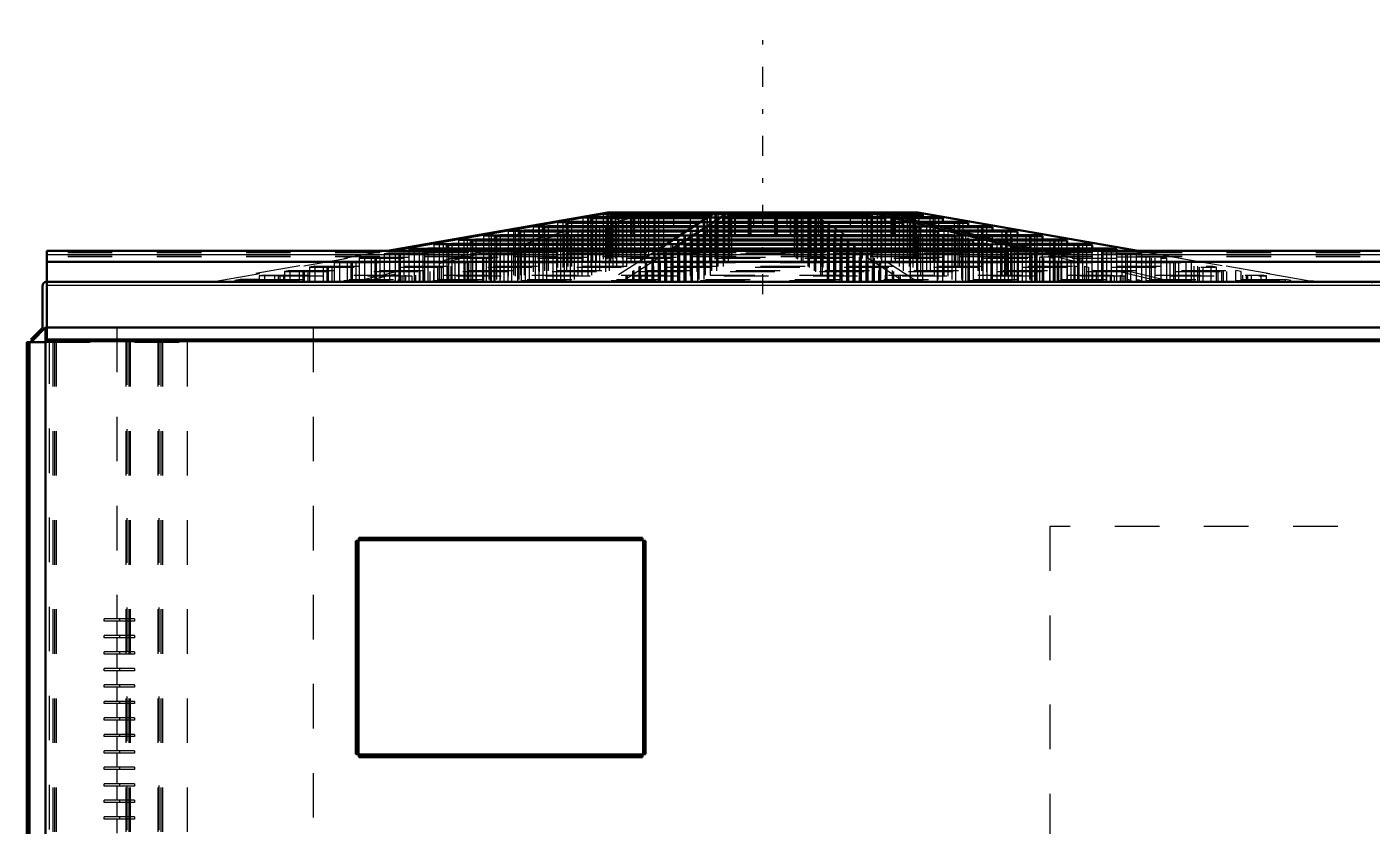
# Model space of a CAD drawing. Header units: inches. Extents: x -30.4 to 30.2, y -6.6 to 64.5.
# Drawn here: x -30.18 to 0, y 46.58 to 64.53 of the extents above; entities that cross this region are included whole.
import ezdxf

# ---------------------------------------------------------------- set-up
doc = ezdxf.new("R2010")
doc.units = ezdxf.units.IN
doc.header["$MEASUREMENT"] = 0
doc.linetypes.add('Center', pattern=[1.5, 0.45, -0.5, 0.05, -0.5])
doc.linetypes.add('Dashed', pattern=[2, 1, -1])
for name, color, linetype, lineweight in [('2d ConnectionPoints', 7, 'Continuous', 50), ('AM_0', 7, 'Continuous', 50), ('AM_4', 3, 'Continuous', 25), ('AM_7', 7, 'Center', 25), ('AM_9', 6, 'Dashed', 25)]:
    doc.layers.add(name, color=color, linetype=linetype, lineweight=lineweight)

msp = doc.modelspace()

# ---------------------------------------------------------------- linework, layer by layer
at = {"layer": '2d ConnectionPoints'}
msp.add_point((0, 58.8), dxfattribs=at)
msp.add_point((0, 58.8), dxfattribs=at)
at = {"layer": 'AM_0'}
for p, q in [((-17.147, 60.358), (-22.088, 59.5)), ((-22.007, 59.5), (-17.066, 60.358)), ((-17.96, 60.148), (-18.076, 60.127)), ((-18.076, 60.127), (-18.076, 60.051)), ((-18.076, 60.127), (-15.099, 60.127)), ((-17.96, 60.148), (-15.066, 60.148)), ((-17.41, 60.25), (-17.526, 60.228)), ((-17.526, 60.228), (-17.526, 60.148)), ((-17.526, 60.228), (-14.941, 60.228)), ((-17.41, 60.25), (-14.912, 60.25)), ((-14.743, 60.358), (-17.147, 60.358)), ((-16.98, 60.329), (-17.087, 60.309)), ((-17.087, 60.309), (-14.816, 60.309)), ((-17.087, 60.309), (-17.087, 60.25)), ((-16.98, 60.329), (-14.786, 60.329)), ((-16.824, 60.358), (-16.824, 60.329)), ((-14.74, 60.358), (-16.065, 59.5)), ((-15.762, 59.5), (-14.438, 60.358)), ((-10.189, 60.358), (-14.74, 60.358)), ((-14.678, 60.148), (-14.709, 60.127)), ((-14.709, 60.127), (-10.522, 60.127)), ((-14.709, 60.127), (-14.709, 60.051)), ((-14.678, 60.148), (-10.607, 60.148)), ((-14.53, 60.25), (-14.561, 60.228)), ((-14.561, 60.228), (-10.925, 60.228)), ((-14.561, 60.228), (-14.561, 60.148)), ((-14.53, 60.25), (-11.01, 60.25)), ((-14.415, 60.329), (-14.444, 60.309)), ((-14.444, 60.309), (-11.246, 60.309)), ((-14.444, 60.309), (-14.444, 60.25)), ((-14.415, 60.329), (-11.325, 60.329)), ((-14.373, 60.358), (-14.373, 60.329)), ((-11.439, 60.358), (-11.439, 60.329)), ((-11.246, 60.309), (-11.325, 60.329)), ((-11.262, 60.358), (-7.644, 59.5)), ((-11.246, 60.309), (-11.246, 60.25)), ((-7.423, 59.5), (-11.04, 60.358)), ((-10.925, 60.228), (-11.01, 60.25)), ((-10.925, 60.228), (-10.925, 60.148)), ((-10.915, 60.329), (-10.194, 60.329)), ((-10.817, 60.309), (-10.083, 60.309)), ((-10.522, 60.127), (-10.607, 60.148)), ((-10.566, 60.25), (-9.749, 60.25)), ((-10.522, 60.127), (-10.522, 60.051)), ((-10.475, 60.228), (-9.629, 60.228)), ((-10.355, 60.329), (-10.355, 60.358)), ((-10.083, 60.309), (-10.194, 60.329)), ((-10.189, 60.358), (-5.248, 59.5)), ((-10.138, 60.148), (-9.18, 60.148)), ((-10.083, 60.25), (-10.083, 60.309)), ((-10.047, 60.127), (-9.06, 60.127)), ((-9.629, 60.228), (-9.749, 60.25)), ((-9.629, 60.148), (-9.629, 60.228)), ((-9.06, 60.127), (-9.18, 60.148)), ((-9.06, 60.051), (-9.06, 60.127)), ((-19.566, 59.852), (-19.682, 59.83)), ((-19.682, 59.83), (-19.682, 59.752)), ((-19.682, 59.83), (-15.557, 59.83)), ((-19.566, 59.852), (-15.523, 59.852)), ((-19.027, 59.951), (-19.144, 59.93)), ((-19.144, 59.93), (-19.144, 59.852)), ((-19.144, 59.93), (-15.402, 59.93)), ((-19.027, 59.951), (-15.369, 59.951)), ((-18.489, 60.051), (-18.605, 60.029)), ((-18.605, 60.029), (-18.605, 59.951)), ((-18.605, 60.029), (-15.248, 60.029)), ((-18.489, 60.051), (-15.217, 60.051)), ((-15.108, 59.852), (-15.139, 59.83)), ((-15.139, 59.83), (-9.346, 59.83)), ((-15.139, 59.83), (-15.139, 59.752)), ((-15.108, 59.852), (-9.431, 59.852)), ((-14.964, 59.951), (-14.995, 59.93)), ((-14.995, 59.93), (-9.74, 59.93)), ((-14.995, 59.93), (-14.995, 59.852)), ((-14.964, 59.951), (-9.826, 59.951)), ((-14.819, 60.051), (-14.85, 60.029)), ((-14.85, 60.029), (-10.135, 60.029)), ((-14.85, 60.029), (-14.85, 59.951)), ((-14.819, 60.051), (-10.22, 60.051)), ((-10.135, 60.029), (-10.22, 60.051)), ((-10.135, 60.029), (-10.135, 59.951)), ((-9.74, 59.93), (-9.826, 59.951)), ((-9.74, 59.93), (-9.74, 59.852)), ((-9.726, 60.051), (-8.633, 60.051)), ((-9.636, 60.029), (-8.513, 60.029)), ((-9.346, 59.83), (-9.431, 59.852)), ((-9.346, 59.83), (-9.346, 59.752)), ((-9.295, 59.951), (-8.076, 59.951)), ((-9.216, 59.93), (-7.955, 59.93)), ((-8.887, 59.852), (-7.518, 59.852)), ((-8.797, 59.83), (-7.398, 59.83)), ((-8.513, 60.029), (-8.633, 60.051)), ((-8.513, 59.951), (-8.513, 60.029)), ((-7.955, 59.93), (-8.076, 59.951)), ((-7.955, 59.852), (-7.955, 59.93)), ((-7.398, 59.83), (-7.518, 59.852)), ((-7.398, 59.752), (-7.398, 59.83)), ((29.735, 59.5), (-29.735, 59.5)), ((-29.735, 59.5), (-29.735, 57.471)), ((-21.182, 59.553), (-21.298, 59.532)), ((-21.298, 59.532), (-21.298, 59.5)), ((-21.298, 59.532), (-16.017, 59.532)), ((-21.182, 59.553), (-15.983, 59.553)), ((-20.644, 59.653), (-20.76, 59.631)), ((-20.76, 59.631), (-20.76, 59.553)), ((-20.76, 59.631), (-15.862, 59.631)), ((-20.644, 59.653), (-15.829, 59.653)), ((-20.105, 59.752), (-20.221, 59.731)), ((-20.221, 59.731), (-20.221, 59.653)), ((-20.221, 59.731), (-15.711, 59.731)), ((-20.105, 59.752), (-15.678, 59.752)), ((-15.541, 59.553), (-15.572, 59.532)), ((-15.572, 59.532), (-8.163, 59.532)), ((-15.572, 59.532), (-15.572, 59.5)), ((-15.541, 59.553), (-8.248, 59.553)), ((-15.397, 59.653), (-15.428, 59.631)), ((-15.428, 59.631), (-8.557, 59.631)), ((-15.428, 59.631), (-15.428, 59.553)), ((-15.397, 59.653), (-8.642, 59.653)), ((-15.253, 59.752), (-15.284, 59.731)), ((-15.284, 59.731), (-8.952, 59.731)), ((-15.284, 59.731), (-15.284, 59.653)), ((-15.253, 59.752), (-9.037, 59.752)), ((-8.952, 59.731), (-9.037, 59.752)), ((-8.952, 59.731), (-8.952, 59.653)), ((-8.557, 59.631), (-8.642, 59.653)), ((-8.557, 59.631), (-8.557, 59.553)), ((-8.468, 59.752), (-6.96, 59.752)), ((-8.377, 59.731), (-6.84, 59.731)), ((-8.163, 59.532), (-8.248, 59.553)), ((-8.163, 59.532), (-8.163, 59.5)), ((-8.048, 59.653), (-6.402, 59.653)), ((-7.958, 59.631), (-6.282, 59.631)), ((-7.629, 59.553), (-5.845, 59.553)), ((-7.539, 59.532), (-5.725, 59.532)), ((-6.84, 59.731), (-6.96, 59.752)), ((-6.84, 59.653), (-6.84, 59.731)), ((-6.282, 59.631), (-6.402, 59.653)), ((-6.282, 59.553), (-6.282, 59.631)), ((-5.725, 59.532), (-5.845, 59.553)), ((-5.725, 59.5), (-5.725, 59.532)), ((29.735, 59.25), (-29.735, 59.25)), ((-29.828, 58.72), (-29.828, 57.787)), ((-29.764, 58.8), (29.764, 58.8)), ((-29.764, 58.8), (-29.764, 58.798)), ((-29.837, 57.763), (-30.096, 57.504)), ((-30.064, 57.471), (-29.762, 57.773)), ((-29.764, 57.772), (-29.764, 4.492)), ((-29.762, 57.773), (-29.735, 57.773)), ((-30.181, 57.45), (-30.181, 28.425)), ((-30.181, 57.45), (-29.764, 57.45)), ((-30.147, 57.45), (-30.147, 28.425)), ((-30.096, 57.504), (-30.064, 57.471)), ((29.735, 57.504), (-29.735, 57.504)), ((29.735, 57.471), (-29.735, 57.471)), ((-22.733, 52.986), (-22.8, 52.986)), ((-22.8, 52.986), (-22.8, 48.194)), ((-22.766, 52.986), (-22.766, 48.194)), ((-16.368, 53.054), (-22.732, 53.054)), ((-22.732, 53.054), (-22.732, 52.986)), ((-16.368, 53.02), (-22.732, 53.02)), ((-16.368, 53.054), (-16.368, 52.986)), ((-16.3, 52.986), (-16.367, 52.986)), ((-16.334, 52.986), (-16.334, 48.194)), ((-16.3, 52.986), (-16.3, 48.194)), ((-22.733, 48.194), (-22.8, 48.194)), ((-22.732, 48.127), (-22.732, 48.194)), ((-16.368, 48.161), (-22.732, 48.161)), ((-16.368, 48.127), (-22.732, 48.127)), ((-16.368, 48.127), (-16.368, 48.194)), ((-16.3, 48.194), (-16.367, 48.194))]:
    msp.add_line(p, q, dxfattribs=at)
for centre, radius, start, end in [((-29.747, 58.72), 0.08, 90, 180), ((-29.862, 57.787), 0.034, 315, 360)]:
    msp.add_arc(centre, radius, start, end, dxfattribs=at)
at = {"layer": 'AM_4'}
for p, q in [((29.735, 59.41), (-29.735, 59.41)), ((29.735, 58.72), (-29.735, 58.72)), ((29.735, 57.787), (-29.735, 57.787)), ((29.735, 57.763), (-29.735, 57.763)), ((-30.113, 57.45), (-30.113, 28.425)), ((-22.733, 52.986), (-22.733, 48.194)), ((-16.368, 52.987), (-22.732, 52.987)), ((-16.367, 52.986), (-16.367, 48.194)), ((-16.368, 48.194), (-22.732, 48.194))]:
    msp.add_line(p, q, dxfattribs=at)
at = {"layer": 'AM_7'}
msp.add_line((-13.668, 58.527), (-13.668, 64.526), dxfattribs=at)
at = {"layer": 'AM_9'}
for p, q in [((-22.794, 58.817), (-16.296, 60.358)), ((-16.074, 60.358), (-22.572, 58.817)), ((-18.156, 60.148), (-18.276, 60.127)), ((-18.276, 60.127), (-18.276, 58.8)), ((-18.076, 60.127), (-18.276, 60.127)), ((-18.157, 60.127), (-18.041, 60.148)), ((-18.157, 60.127), (-18.157, 58.8)), ((-18.156, 60.148), (-18.156, 58.8)), ((-17.96, 60.148), (-18.156, 60.148)), ((-18.041, 60.148), (-18.041, 58.8)), ((-17.96, 60.148), (-17.96, 58.8)), ((-17.587, 60.25), (-17.707, 60.228)), ((-17.526, 60.228), (-17.707, 60.228)), ((-17.707, 60.228), (-17.707, 58.8)), ((-17.607, 60.228), (-17.491, 60.25)), ((-17.607, 60.228), (-17.607, 58.8)), ((-17.587, 60.25), (-17.587, 58.8)), ((-17.41, 60.25), (-17.587, 60.25)), ((-17.526, 60.148), (-17.526, 58.8)), ((-17.491, 60.25), (-17.491, 58.8)), ((-17.41, 60.25), (-17.41, 58.8)), ((-17.142, 60.329), (-17.253, 60.309)), ((-17.253, 60.309), (-17.253, 58.8)), ((-17.087, 60.309), (-17.253, 60.309)), ((-17.168, 60.309), (-17.061, 60.329)), ((-17.168, 60.309), (-17.168, 58.8)), ((-17.142, 60.329), (-17.142, 58.8)), ((-16.98, 60.329), (-17.142, 60.329)), ((-17.087, 60.25), (-17.087, 58.8)), ((-17.061, 60.329), (-17.061, 58.8)), ((-17.035, 60.127), (-17.035, 58.8)), ((-16.98, 60.358), (-16.98, 58.8)), ((-16.98, 60.329), (-16.98, 58.8)), ((-16.95, 60.148), (-16.95, 58.8)), ((-16.905, 60.358), (-16.905, 58.8)), ((-16.824, 60.329), (-16.824, 58.8)), ((-16.814, 60.127), (-16.814, 58.8)), ((-16.729, 60.148), (-16.729, 58.8)), ((-16.633, 59.86), (-16.633, 60.358)), ((-16.633, 60.228), (-16.633, 58.8)), ((-16.609, 59.86), (-16.609, 60.358)), ((-16.572, 59.86), (-16.572, 60.358)), ((-16.549, 59.86), (-16.549, 60.358)), ((-16.548, 60.25), (-16.548, 58.8)), ((-16.46, 60.358), (-16.46, 60.018)), ((-16.411, 60.228), (-16.411, 58.8)), ((-16.326, 60.25), (-16.326, 58.8)), ((-16.311, 60.309), (-16.311, 58.8)), ((-16.233, 60.329), (-16.233, 58.8)), ((-16.118, 60.358), (-16.118, 58.8)), ((-16.09, 60.309), (-16.09, 58.8)), ((-16.085, 60.018), (-16.085, 60.358)), ((-16.011, 60.329), (-16.011, 58.8)), ((-15.897, 60.358), (-15.897, 58.8)), ((-15.665, 60.018), (-15.665, 60.358)), ((-15.29, 60.018), (-15.29, 60.358)), ((-14.709, 60.127), (-15.099, 60.127)), ((-14.678, 60.148), (-15.066, 60.148)), ((-15.011, 60.127), (-14.98, 60.148)), ((-15.011, 60.127), (-15.011, 58.8)), ((-14.982, 59.86), (-14.982, 60.358)), ((-14.98, 60.148), (-14.98, 58.8)), ((-14.971, 59.86), (-14.971, 60.358)), ((-14.561, 60.228), (-14.941, 60.228)), ((-14.922, 59.86), (-14.922, 60.358)), ((-14.912, 59.86), (-14.912, 60.358)), ((-14.53, 60.25), (-14.912, 60.25)), ((-14.864, 60.228), (-14.833, 60.25)), ((-14.864, 60.228), (-14.864, 58.8)), ((-14.833, 60.25), (-14.833, 58.8)), ((-14.444, 60.309), (-14.816, 60.309)), ((-14.415, 60.329), (-14.786, 60.329)), ((-14.746, 60.309), (-14.717, 60.329)), ((-14.746, 60.309), (-14.746, 58.8)), ((-14.717, 60.329), (-14.717, 58.8)), ((-14.678, 60.148), (-14.678, 58.8)), ((-14.676, 60.358), (-14.676, 58.8)), ((-14.561, 60.148), (-14.561, 58.8)), ((-14.53, 60.25), (-14.53, 58.8)), ((-14.444, 60.25), (-14.444, 58.8)), ((-14.415, 60.329), (-14.415, 58.8)), ((-14.401, 59.86), (-14.401, 60.358)), ((-14.386, 59.86), (-14.386, 60.358)), ((-14.373, 60.329), (-14.373, 58.8)), ((-14.298, 59.86), (-14.298, 60.358)), ((-14.285, 59.86), (-14.285, 60.358)), ((-13.993, 59.86), (-13.993, 60.358)), ((-13.978, 59.86), (-13.978, 60.358)), ((-13.947, 59.86), (-13.947, 60.358)), ((-13.935, 59.86), (-13.935, 60.358)), ((-13.875, 60.018), (-13.875, 60.358)), ((-13.401, 59.86), (-13.401, 60.358)), ((-13.389, 59.86), (-13.389, 60.358)), ((-13.358, 59.86), (-13.358, 60.358)), ((-13.343, 59.86), (-13.343, 60.358)), ((-13.125, 60.018), (-13.125, 60.358)), ((-13.051, 59.86), (-13.051, 60.358)), ((-13.038, 59.86), (-13.038, 60.358)), ((-12.963, 60.358), (-12.963, 58.8)), ((-12.95, 59.86), (-12.95, 60.358)), ((-12.935, 59.86), (-12.935, 60.358)), ((-12.921, 60.329), (-12.921, 58.8)), ((-10.519, 58.817), (-12.898, 60.358)), ((-12.892, 60.309), (-12.892, 58.8)), ((-12.806, 60.25), (-12.806, 58.8)), ((-12.775, 60.228), (-12.775, 58.8)), ((-12.66, 60.358), (-12.66, 58.8)), ((-12.658, 60.148), (-12.658, 58.8)), ((-12.627, 60.127), (-12.627, 58.8)), ((-12.619, 60.329), (-12.619, 58.8)), ((-12.596, 60.358), (-10.217, 58.817)), ((-12.59, 60.309), (-12.59, 58.8)), ((-12.503, 60.25), (-12.503, 58.8)), ((-12.472, 60.228), (-12.472, 58.8)), ((-12.424, 59.86), (-12.424, 60.358)), ((-12.414, 59.86), (-12.414, 60.358)), ((-12.365, 59.86), (-12.365, 60.358)), ((-12.356, 60.148), (-12.356, 58.8)), ((-12.354, 59.86), (-12.354, 60.358)), ((-12.325, 60.127), (-12.325, 58.8)), ((-11.71, 60.358), (-11.71, 60.018)), ((-11.439, 60.329), (-11.439, 58.8)), ((-11.335, 60.018), (-11.335, 60.358)), ((-10.915, 60.329), (-11.325, 60.329)), ((-11.325, 60.329), (-11.325, 58.8)), ((-11.246, 60.25), (-11.246, 58.8)), ((-10.817, 60.309), (-11.235, 60.309)), ((-11.218, 60.358), (-11.218, 58.8)), ((-11.103, 60.329), (-11.103, 58.8)), ((-11.103, 60.329), (-11.025, 60.309)), ((-11.025, 60.309), (-11.025, 58.8)), ((-11.01, 60.25), (-11.01, 58.8)), ((-10.566, 60.25), (-10.995, 60.25)), ((-10.925, 60.148), (-10.925, 58.8)), ((-10.915, 60.018), (-10.915, 60.358)), ((-10.475, 60.228), (-10.91, 60.228)), ((-10.788, 60.25), (-10.788, 58.8)), ((-10.788, 60.25), (-10.703, 60.228)), ((-10.787, 59.86), (-10.787, 60.358)), ((-10.764, 59.86), (-10.764, 60.358)), ((-10.727, 59.86), (-10.727, 60.358)), ((-10.703, 59.86), (-10.703, 60.358)), ((-10.703, 60.228), (-10.703, 58.8)), ((-10.138, 60.148), (-10.607, 60.148)), ((-10.607, 60.148), (-10.607, 58.8)), ((-10.54, 60.018), (-10.54, 60.358)), ((-10.512, 60.358), (-10.512, 58.8)), ((-10.047, 60.127), (-10.506, 60.127)), ((-10.431, 60.358), (-10.431, 58.8)), ((-10.386, 60.148), (-10.386, 58.8)), ((-10.386, 60.148), (-10.301, 60.127)), ((-10.356, 60.329), (-10.356, 58.8)), ((-10.355, 58.8), (-10.355, 60.329)), ((-10.301, 60.127), (-10.301, 58.8)), ((-10.275, 60.329), (-10.275, 58.8)), ((-1.394, 58.817), (-10.27, 60.358)), ((-10.249, 60.309), (-10.249, 58.8)), ((-10.194, 58.8), (-10.194, 60.329)), ((-10.168, 60.309), (-10.168, 58.8)), ((-10.083, 58.8), (-10.083, 60.25)), ((-9.926, 60.25), (-9.926, 58.8)), ((-9.845, 60.25), (-9.845, 58.8)), ((-9.81, 60.228), (-9.81, 58.8)), ((-9.749, 58.8), (-9.749, 60.25)), ((-9.729, 60.228), (-9.729, 58.8)), ((-9.629, 58.8), (-9.629, 60.148)), ((-9.376, 60.148), (-9.376, 58.8)), ((-9.295, 60.148), (-9.295, 58.8)), ((-9.26, 60.127), (-9.26, 58.8)), ((-9.18, 58.8), (-9.18, 60.148)), ((-9.179, 60.127), (-9.179, 58.8)), ((-19.818, 59.852), (-19.938, 59.83)), ((-19.682, 59.83), (-19.938, 59.83)), ((-19.938, 59.83), (-19.938, 58.8)), ((-19.818, 59.852), (-19.818, 58.8)), ((-19.566, 59.852), (-19.818, 59.852)), ((-19.763, 59.83), (-19.647, 59.852)), ((-19.763, 59.83), (-19.763, 58.8)), ((-19.647, 59.852), (-19.647, 58.8)), ((-19.566, 59.852), (-19.566, 58.8)), ((-19.26, 59.951), (-19.381, 59.93)), ((-19.144, 59.93), (-19.381, 59.93)), ((-19.381, 59.93), (-19.381, 58.8)), ((-19.26, 59.951), (-19.26, 58.8)), ((-19.027, 59.951), (-19.26, 59.951)), ((-19.225, 59.93), (-19.108, 59.951)), ((-19.225, 59.93), (-19.225, 58.8)), ((-19.144, 59.852), (-19.144, 58.8)), ((-19.108, 59.951), (-19.108, 58.8)), ((-19.027, 59.951), (-19.027, 58.8)), ((-18.703, 60.051), (-18.823, 60.029)), ((-18.605, 60.029), (-18.823, 60.029)), ((-18.823, 60.029), (-18.823, 58.8)), ((-18.703, 60.051), (-18.703, 58.8)), ((-18.489, 60.051), (-18.703, 60.051)), ((-18.686, 60.029), (-18.57, 60.051)), ((-18.686, 60.029), (-18.686, 58.8)), ((-18.605, 59.951), (-18.605, 58.8)), ((-18.57, 60.051), (-18.57, 58.8)), ((-18.489, 60.051), (-18.489, 58.8)), ((-18.211, 59.83), (-18.211, 58.8)), ((-18.126, 59.852), (-18.126, 58.8)), ((-18.076, 60.051), (-18.076, 58.8)), ((-17.99, 59.83), (-17.99, 58.8)), ((-17.905, 59.852), (-17.905, 58.8)), ((-17.817, 59.93), (-17.817, 58.8)), ((-17.731, 59.951), (-17.731, 58.8)), ((-17.596, 59.93), (-17.596, 58.8)), ((-17.51, 59.951), (-17.51, 58.8)), ((-17.422, 60.029), (-17.422, 58.8)), ((-17.337, 60.051), (-17.337, 58.8)), ((-17.201, 60.029), (-17.201, 58.8)), ((-17.116, 60.051), (-17.116, 58.8)), ((-16.633, 59.86), (-13.935, 59.86)), ((-16.46, 60.018), (-15.29, 60.018)), ((-15.139, 59.83), (-15.557, 59.83)), ((-15.108, 59.852), (-15.523, 59.852)), ((-15.441, 59.83), (-15.41, 59.852)), ((-15.441, 59.83), (-15.441, 58.8)), ((-15.41, 59.852), (-15.41, 58.8)), ((-14.995, 59.93), (-15.402, 59.93)), ((-14.964, 59.951), (-15.369, 59.951)), ((-15.297, 59.93), (-15.266, 59.951)), ((-15.297, 59.93), (-15.297, 58.8)), ((-15.266, 59.951), (-15.266, 58.8)), ((-14.85, 60.029), (-15.248, 60.029)), ((-14.819, 60.051), (-15.217, 60.051)), ((-15.153, 60.029), (-15.122, 60.051)), ((-15.153, 60.029), (-15.153, 58.8)), ((-15.122, 60.051), (-15.122, 58.8)), ((-15.108, 59.852), (-15.108, 58.8)), ((-14.995, 59.852), (-14.995, 58.8)), ((-14.964, 59.951), (-14.964, 58.8)), ((-14.85, 59.951), (-14.85, 58.8)), ((-14.819, 60.051), (-14.819, 58.8)), ((-14.709, 60.051), (-14.709, 58.8)), ((-13.875, 60.018), (-13.125, 60.018)), ((-13.401, 59.86), (-10.703, 59.86)), ((-12.517, 60.051), (-12.517, 58.8)), ((-12.486, 60.029), (-12.486, 58.8)), ((-12.372, 59.951), (-12.372, 58.8)), ((-12.341, 59.93), (-12.341, 58.8)), ((-12.228, 59.852), (-12.228, 58.8)), ((-12.214, 60.051), (-12.214, 58.8)), ((-12.197, 59.83), (-12.197, 58.8)), ((-12.183, 60.029), (-12.183, 58.8)), ((-12.07, 59.951), (-12.07, 58.8)), ((-12.039, 59.93), (-12.039, 58.8)), ((-11.926, 59.852), (-11.926, 58.8)), ((-11.895, 59.83), (-11.895, 58.8)), ((-11.71, 60.018), (-10.54, 60.018)), ((-10.522, 60.051), (-10.522, 58.8)), ((-10.22, 60.051), (-9.726, 60.051)), ((-10.22, 60.051), (-10.22, 58.8)), ((-10.135, 59.951), (-10.135, 58.8)), ((-9.636, 60.029), (-10.12, 60.029)), ((-9.999, 60.051), (-9.999, 58.8)), ((-9.999, 60.051), (-9.914, 60.029)), ((-9.914, 60.029), (-9.914, 58.8)), ((-9.826, 59.951), (-9.295, 59.951)), ((-9.826, 59.951), (-9.826, 58.8)), ((-9.74, 59.852), (-9.74, 58.8)), ((-9.216, 59.93), (-9.731, 59.93)), ((-9.605, 59.951), (-9.605, 58.8)), ((-9.605, 59.951), (-9.519, 59.93)), ((-9.519, 59.93), (-9.519, 58.8)), ((-8.887, 59.852), (-9.431, 59.852)), ((-9.431, 59.852), (-9.431, 58.8)), ((-8.797, 59.83), (-9.345, 59.83)), ((-9.21, 59.852), (-9.21, 58.8)), ((-9.21, 59.852), (-9.125, 59.83)), ((-9.125, 59.83), (-9.125, 58.8)), ((-9.06, 58.8), (-9.06, 60.051)), ((-8.847, 60.051), (-8.847, 58.8)), ((-8.766, 60.051), (-8.766, 58.8)), ((-8.731, 60.029), (-8.731, 58.8)), ((-8.65, 60.029), (-8.65, 58.8)), ((-8.633, 58.8), (-8.633, 60.051)), ((-8.513, 58.8), (-8.513, 59.951)), ((-8.309, 59.951), (-8.309, 58.8)), ((-8.228, 59.951), (-8.228, 58.8)), ((-8.192, 59.93), (-8.192, 58.8)), ((-8.111, 59.93), (-8.111, 58.8)), ((-8.076, 58.8), (-8.076, 59.951)), ((-7.955, 58.8), (-7.955, 59.852)), ((-7.77, 59.852), (-7.77, 58.8)), ((-7.689, 59.852), (-7.689, 58.8)), ((-7.654, 59.83), (-7.654, 58.8)), ((-7.573, 59.83), (-7.573, 58.8)), ((-7.518, 58.8), (-7.518, 59.852)), ((-22.088, 59.5), (-26.023, 58.817)), ((-25.942, 58.817), (-22.007, 59.5)), ((-21.491, 59.553), (-21.611, 59.532)), ((-21.298, 59.532), (-21.611, 59.532)), ((-21.611, 59.532), (-21.611, 58.8)), ((-21.491, 59.553), (-21.491, 58.8)), ((-21.191, 59.553), (-21.491, 59.553)), ((-21.379, 59.532), (-21.263, 59.553)), ((-21.379, 59.532), (-21.379, 58.8)), ((-21.298, 59.5), (-21.298, 58.8)), ((-21.263, 59.553), (-21.263, 58.8)), ((-21.182, 59.553), (-21.182, 58.8)), ((-20.934, 59.653), (-21.054, 59.631)), ((-20.76, 59.631), (-21.054, 59.631)), ((-21.054, 59.631), (-21.054, 58.8)), ((-20.934, 59.653), (-20.934, 58.8)), ((-20.644, 59.653), (-20.934, 59.653)), ((-20.841, 59.631), (-20.725, 59.653)), ((-20.841, 59.631), (-20.841, 58.8)), ((-20.76, 59.553), (-20.76, 58.8)), ((-20.725, 59.653), (-20.725, 58.8)), ((-20.644, 59.653), (-20.644, 58.8)), ((-20.376, 59.752), (-20.496, 59.731)), ((-20.221, 59.731), (-20.496, 59.731)), ((-20.496, 59.731), (-20.496, 58.8)), ((-20.376, 59.752), (-20.376, 58.8)), ((-20.105, 59.752), (-20.376, 59.752)), ((-20.302, 59.731), (-20.186, 59.752)), ((-20.302, 59.731), (-20.302, 58.8)), ((-20.221, 59.653), (-20.221, 58.8)), ((-20.186, 59.752), (-20.186, 58.8)), ((-20.105, 59.752), (-20.105, 58.8)), ((-19.682, 59.752), (-19.682, 58.8)), ((-19.394, 59.532), (-19.394, 58.8)), ((-19.309, 59.553), (-19.309, 58.8)), ((-19.173, 59.532), (-19.173, 58.8)), ((-19.088, 59.553), (-19.088, 58.8)), ((-19, 59.631), (-19, 58.8)), ((-18.915, 59.653), (-18.915, 58.8)), ((-18.779, 59.631), (-18.779, 58.8)), ((-18.694, 59.653), (-18.694, 58.8)), ((-18.606, 59.731), (-18.606, 58.8)), ((-18.521, 59.752), (-18.521, 58.8)), ((-18.384, 59.731), (-18.384, 58.8)), ((-18.299, 59.752), (-18.299, 58.8)), ((-16.065, 59.5), (-17.119, 58.817)), ((-16.817, 58.817), (-15.762, 59.5)), ((-15.572, 59.532), (-16.017, 59.532)), ((-15.541, 59.553), (-15.983, 59.553)), ((-15.875, 59.532), (-15.844, 59.553)), ((-15.875, 59.532), (-15.875, 58.8)), ((-15.428, 59.631), (-15.862, 59.631)), ((-15.844, 59.553), (-15.844, 58.8)), ((-15.397, 59.653), (-15.829, 59.653)), ((-15.73, 59.631), (-15.699, 59.653)), ((-15.73, 59.631), (-15.73, 58.8)), ((-15.284, 59.731), (-15.711, 59.731)), ((-15.699, 59.653), (-15.699, 58.8)), ((-15.253, 59.752), (-15.678, 59.752)), ((-15.586, 59.731), (-15.555, 59.752)), ((-15.586, 59.731), (-15.586, 58.8)), ((-15.572, 59.5), (-15.572, 58.8)), ((-15.555, 59.752), (-15.555, 58.8)), ((-15.541, 59.553), (-15.541, 58.8)), ((-15.428, 59.553), (-15.428, 58.8)), ((-15.397, 59.653), (-15.397, 58.8)), ((-15.284, 59.653), (-15.284, 58.8)), ((-15.253, 59.752), (-15.253, 58.8)), ((-15.139, 59.752), (-15.139, 58.8)), ((-12.083, 59.752), (-12.083, 58.8)), ((-12.052, 59.731), (-12.052, 58.8)), ((-11.939, 59.653), (-11.939, 58.8)), ((-11.908, 59.631), (-11.908, 58.8)), ((-11.795, 59.553), (-11.795, 58.8)), ((-11.781, 59.752), (-11.781, 58.8)), ((-11.764, 59.532), (-11.764, 58.8)), ((-11.75, 59.731), (-11.75, 58.8)), ((-11.637, 59.653), (-11.637, 58.8)), ((-11.606, 59.631), (-11.606, 58.8)), ((-11.492, 59.553), (-11.492, 58.8)), ((-11.461, 59.532), (-11.461, 58.8)), ((-9.346, 59.752), (-9.346, 58.8)), ((-8.468, 59.752), (-9.037, 59.752)), ((-9.037, 59.752), (-9.037, 58.8)), ((-8.952, 59.653), (-8.952, 58.8)), ((-8.377, 59.731), (-8.946, 59.731)), ((-8.815, 59.752), (-8.815, 58.8)), ((-8.815, 59.752), (-8.73, 59.731)), ((-8.73, 59.731), (-8.73, 58.8)), ((-8.642, 59.653), (-8.048, 59.653)), ((-8.642, 59.653), (-8.642, 58.8)), ((-8.557, 59.553), (-8.557, 58.8)), ((-7.958, 59.631), (-8.546, 59.631)), ((-8.421, 59.653), (-8.421, 58.8)), ((-8.421, 59.653), (-8.336, 59.631)), ((-8.336, 59.631), (-8.336, 58.8)), ((-7.629, 59.553), (-8.248, 59.553)), ((-8.248, 59.553), (-8.248, 58.8)), ((-8.163, 59.5), (-8.163, 58.8)), ((-7.539, 59.532), (-8.148, 59.532)), ((-8.027, 59.553), (-8.027, 58.8)), ((-8.027, 59.553), (-7.942, 59.532)), ((-7.942, 59.532), (-7.942, 58.8)), ((-7.644, 59.5), (-4.764, 58.817)), ((-4.542, 58.817), (-7.423, 59.5)), ((-7.398, 58.8), (-7.398, 59.752)), ((-7.231, 59.752), (-7.231, 58.8)), ((-7.15, 59.752), (-7.15, 58.8)), ((-7.115, 59.731), (-7.115, 58.8)), ((-7.034, 59.731), (-7.034, 58.8)), ((-6.96, 58.8), (-6.96, 59.752)), ((-6.84, 58.8), (-6.84, 59.653)), ((-6.692, 59.653), (-6.692, 58.8)), ((-6.611, 59.653), (-6.611, 58.8)), ((-6.576, 59.631), (-6.576, 58.8)), ((-6.495, 59.631), (-6.495, 58.8)), ((-6.402, 58.8), (-6.402, 59.653)), ((-6.282, 58.8), (-6.282, 59.553)), ((-6.154, 59.553), (-6.154, 58.8)), ((-6.073, 59.553), (-6.073, 58.8)), ((-6.038, 59.532), (-6.038, 58.8)), ((-5.957, 59.532), (-5.957, 58.8)), ((-5.845, 58.8), (-5.845, 59.553)), ((-5.725, 58.8), (-5.725, 59.5)), ((-5.248, 59.5), (-1.313, 58.817)), ((29.735, 59.45), (-29.735, 59.45)), ((29.735, 59.4), (-29.735, 59.4)), ((29.735, 59.36), (-29.735, 59.36)), ((-23.722, 59.155), (-23.842, 59.134)), ((-23.722, 59.155), (-23.722, 58.8)), ((-23.722, 59.155), (-3.614, 59.155)), ((-23.535, 59.134), (-23.419, 59.155)), ((-23.338, 59.155), (-23.454, 59.134)), ((-23.419, 59.155), (-23.419, 58.8)), ((-23.338, 59.155), (-23.338, 58.8)), ((-23.164, 59.255), (-23.284, 59.233)), ((-23.284, 59.233), (-23.284, 58.8)), ((-23.284, 59.233), (-4.052, 59.233)), ((-23.164, 59.255), (-23.164, 58.8)), ((-23.164, 59.255), (-4.172, 59.255)), ((-22.996, 59.233), (-22.88, 59.255)), ((-22.996, 59.233), (-22.996, 58.8)), ((-22.799, 59.255), (-22.915, 59.233)), ((-22.915, 59.233), (-22.915, 58.8)), ((-22.88, 59.255), (-22.88, 58.8)), ((-22.799, 59.255), (-22.799, 58.8)), ((-22.607, 59.354), (-22.727, 59.333)), ((-22.727, 59.333), (-22.727, 58.8)), ((-22.727, 59.333), (-4.609, 59.333)), ((-22.607, 59.354), (-22.607, 58.8)), ((-22.607, 59.354), (-7.459, 59.354)), ((-22.458, 59.333), (-22.342, 59.354)), ((-22.458, 59.333), (-22.458, 58.8)), ((-22.261, 59.354), (-22.377, 59.333)), ((-22.377, 59.333), (-22.377, 58.8)), ((-22.342, 59.354), (-22.342, 58.8)), ((-22.261, 59.354), (-22.261, 58.8)), ((-22.049, 59.454), (-22.169, 59.432)), ((-22.169, 59.432), (-22.169, 58.8)), ((-22.169, 59.432), (-7.769, 59.432)), ((-22.049, 59.454), (-22.049, 58.8)), ((-22.049, 59.454), (-5.287, 59.454)), ((-21.918, 59.432), (-21.803, 59.454)), ((-21.918, 59.432), (-21.918, 58.8)), ((-21.722, 59.454), (-21.837, 59.432)), ((-21.837, 59.432), (-21.837, 58.8)), ((-21.803, 59.454), (-21.803, 58.8)), ((-21.722, 59.454), (-21.722, 58.8)), ((-20.887, 59.155), (-20.887, 58.8)), ((-20.666, 59.155), (-20.666, 58.8)), ((-20.577, 59.233), (-20.577, 58.8)), ((-20.492, 59.255), (-20.492, 58.8)), ((-20.356, 59.233), (-20.356, 58.8)), ((-20.271, 59.255), (-20.271, 58.8)), ((-20.183, 59.333), (-20.183, 58.8)), ((-20.099, 59.354), (-20.099, 58.8)), ((-19.962, 59.333), (-19.962, 58.8)), ((-19.877, 59.354), (-19.877, 58.8)), ((-19.789, 59.432), (-19.789, 58.8)), ((-19.704, 59.454), (-19.704, 58.8)), ((-19.567, 59.432), (-19.567, 58.8)), ((-19.483, 59.454), (-19.483, 58.8)), ((-16.452, 59.134), (-16.421, 59.155)), ((-16.421, 59.155), (-16.421, 58.8)), ((-16.308, 59.233), (-16.277, 59.255)), ((-16.308, 59.233), (-16.308, 58.8)), ((-16.277, 59.255), (-16.277, 58.8)), ((-16.163, 59.333), (-16.132, 59.354)), ((-16.163, 59.333), (-16.163, 58.8)), ((-16.119, 59.155), (-16.15, 59.134)), ((-16.132, 59.354), (-16.132, 58.8)), ((-16.119, 59.155), (-16.119, 58.8)), ((-16.019, 59.432), (-15.988, 59.454)), ((-16.019, 59.432), (-16.019, 58.8)), ((-15.974, 59.255), (-16.005, 59.233)), ((-16.005, 59.233), (-16.005, 58.8)), ((-15.988, 59.454), (-15.988, 58.8)), ((-15.974, 59.255), (-15.974, 58.8)), ((-15.83, 59.354), (-15.861, 59.333)), ((-15.861, 59.333), (-15.861, 58.8)), ((-15.83, 59.354), (-15.83, 58.8)), ((-15.686, 59.454), (-15.717, 59.432)), ((-15.717, 59.432), (-15.717, 58.8)), ((-15.686, 59.454), (-15.686, 58.8)), ((-11.65, 59.454), (-11.65, 58.8)), ((-11.619, 59.432), (-11.619, 58.8)), ((-11.506, 59.354), (-11.506, 58.8)), ((-11.475, 59.333), (-11.475, 58.8)), ((-11.362, 59.255), (-11.362, 58.8)), ((-11.348, 59.454), (-11.348, 58.8)), ((-11.331, 59.233), (-11.331, 58.8)), ((-11.317, 59.432), (-11.317, 58.8)), ((-11.217, 59.155), (-11.217, 58.8)), ((-11.204, 59.354), (-11.204, 58.8)), ((-11.173, 59.333), (-11.173, 58.8)), ((-11.059, 59.255), (-11.059, 58.8)), ((-11.028, 59.233), (-11.028, 58.8)), ((-10.915, 59.155), (-10.915, 58.8)), ((-7.853, 59.454), (-7.853, 58.8)), ((-7.769, 59.432), (-7.853, 59.454)), ((-7.769, 59.432), (-7.769, 58.8)), ((-7.752, 59.432), (-5.167, 59.432)), ((-7.632, 59.454), (-7.632, 58.8)), ((-7.632, 59.454), (-7.547, 59.432)), ((-7.547, 59.432), (-7.547, 58.8)), ((-7.459, 59.354), (-7.459, 58.8)), ((-7.374, 59.333), (-7.459, 59.354)), ((-4.729, 59.354), (-7.442, 59.354)), ((-7.374, 59.333), (-7.374, 58.8)), ((-7.237, 59.354), (-7.237, 58.8)), ((-7.237, 59.354), (-7.153, 59.333)), ((-7.153, 59.333), (-7.153, 58.8)), ((-7.065, 59.255), (-7.065, 58.8)), ((-6.98, 59.233), (-7.065, 59.255)), ((-6.98, 59.233), (-6.98, 58.8)), ((-6.844, 59.255), (-6.844, 58.8)), ((-6.844, 59.255), (-6.759, 59.233)), ((-6.759, 59.233), (-6.759, 58.8)), ((-6.67, 59.155), (-6.67, 58.8)), ((-6.585, 59.134), (-6.67, 59.155)), ((-6.449, 59.155), (-6.449, 58.8)), ((-6.449, 59.155), (-6.364, 59.134)), ((-5.614, 59.454), (-5.614, 58.8)), ((-5.533, 59.454), (-5.533, 58.8)), ((-5.499, 59.432), (-5.499, 58.8)), ((-5.418, 59.432), (-5.418, 58.8)), ((-5.287, 58.8), (-5.287, 59.454)), ((-5.167, 59.432), (-5.287, 59.454)), ((-5.167, 58.8), (-5.167, 59.432)), ((-5.075, 59.354), (-5.075, 58.8)), ((-4.994, 59.354), (-4.994, 58.8)), ((-4.959, 59.333), (-4.959, 58.8)), ((-4.878, 59.333), (-4.878, 58.8)), ((-4.729, 58.8), (-4.729, 59.354)), ((-4.609, 59.333), (-4.729, 59.354)), ((-4.609, 58.8), (-4.609, 59.333)), ((-4.537, 59.255), (-4.537, 58.8)), ((-4.456, 59.255), (-4.456, 58.8)), ((-4.421, 59.233), (-4.421, 58.8)), ((-4.34, 59.233), (-4.34, 58.8)), ((-4.172, 58.8), (-4.172, 59.255)), ((-4.052, 59.233), (-4.172, 59.255)), ((-4.052, 58.8), (-4.052, 59.233)), ((-3.998, 59.155), (-3.998, 58.8)), ((-3.917, 59.155), (-3.917, 58.8)), ((-3.614, 58.8), (-3.614, 59.155)), ((-3.494, 59.134), (-3.614, 59.155)), ((-25.396, 58.857), (-25.516, 58.835)), ((-25.396, 58.857), (-25.396, 58.8)), ((-24.964, 58.857), (-25.396, 58.857)), ((-25.152, 58.835), (-25.036, 58.857)), ((-24.955, 58.857), (-25.071, 58.835)), ((-25.036, 58.857), (-25.036, 58.8)), ((-24.849, 58.954), (-24.969, 58.933)), ((-24.969, 58.933), (-24.969, 58.8)), ((-24.556, 58.933), (-24.969, 58.933)), ((-24.955, 58.857), (-24.955, 58.8)), ((-24.955, 58.857), (-1.94, 58.857)), ((-24.849, 58.954), (-24.849, 58.8)), ((-24.849, 58.954), (-2.487, 58.954)), ((-24.623, 58.933), (-24.507, 58.954)), ((-24.623, 58.933), (-24.623, 58.8)), ((-24.426, 58.954), (-24.542, 58.933)), ((-24.542, 58.933), (-24.542, 58.8)), ((-24.542, 58.933), (-2.367, 58.933)), ((-24.507, 58.954), (-24.507, 58.8)), ((-24.426, 58.954), (-24.426, 58.8)), ((-24.279, 59.056), (-24.399, 59.034)), ((-24.399, 59.034), (-24.399, 58.8)), ((-24.399, 59.034), (-2.937, 59.034)), ((-24.279, 59.056), (-24.279, 58.8)), ((-24.279, 59.056), (-3.057, 59.056)), ((-24.073, 59.034), (-23.957, 59.056)), ((-24.073, 59.034), (-24.073, 58.8)), ((-23.876, 59.056), (-23.992, 59.034)), ((-23.992, 59.034), (-23.992, 58.8)), ((-23.957, 59.056), (-23.957, 58.8)), ((-23.876, 59.056), (-23.876, 58.8)), ((-23.842, 59.134), (-23.842, 58.8)), ((-23.842, 59.134), (-3.494, 59.134)), ((-23.535, 59.134), (-23.535, 58.8)), ((-23.454, 59.134), (-23.454, 58.8)), ((-22.071, 58.857), (-22.071, 58.8)), ((-21.85, 58.857), (-21.85, 58.8)), ((-21.769, 58.933), (-21.769, 58.8)), ((-21.684, 58.954), (-21.684, 58.8)), ((-21.548, 58.933), (-21.548, 58.8)), ((-21.463, 58.954), (-21.463, 58.8)), ((-21.366, 59.034), (-21.366, 58.8)), ((-21.281, 59.056), (-21.281, 58.8)), ((-21.144, 59.034), (-21.144, 58.8)), ((-21.06, 59.056), (-21.06, 58.8)), ((-20.972, 59.134), (-20.972, 58.8)), ((-20.751, 59.134), (-20.751, 58.8)), ((-16.885, 58.835), (-16.854, 58.857)), ((-16.854, 58.857), (-16.854, 58.8)), ((-16.744, 58.933), (-16.713, 58.954)), ((-16.744, 58.933), (-16.744, 58.8)), ((-16.713, 58.954), (-16.713, 58.8)), ((-16.596, 59.034), (-16.565, 59.056)), ((-16.596, 59.034), (-16.596, 58.8)), ((-16.552, 58.857), (-16.583, 58.835)), ((-16.565, 59.056), (-16.565, 58.8)), ((-16.552, 58.857), (-16.552, 58.8)), ((-16.452, 59.134), (-16.452, 58.8)), ((-16.41, 58.954), (-16.441, 58.933)), ((-16.441, 58.933), (-16.441, 58.8)), ((-16.41, 58.954), (-16.41, 58.8)), ((-16.263, 59.056), (-16.294, 59.034)), ((-16.294, 59.034), (-16.294, 58.8)), ((-16.263, 59.056), (-16.263, 58.8)), ((-16.15, 59.134), (-16.15, 58.8)), ((-11.186, 59.134), (-11.186, 58.8)), ((-11.073, 59.056), (-11.073, 58.8)), ((-11.042, 59.034), (-11.042, 58.8)), ((-10.926, 58.954), (-10.926, 58.8)), ((-10.895, 58.933), (-10.895, 58.8)), ((-10.884, 59.134), (-10.884, 58.8)), ((-10.784, 58.857), (-10.784, 58.8)), ((-10.771, 59.056), (-10.771, 58.8)), ((-10.74, 59.034), (-10.74, 58.8)), ((-10.623, 58.954), (-10.623, 58.8)), ((-10.592, 58.933), (-10.592, 58.8)), ((-10.482, 58.857), (-10.482, 58.8)), ((-6.585, 59.134), (-6.585, 58.8)), ((-6.364, 59.134), (-6.364, 58.8)), ((-6.276, 59.056), (-6.276, 58.8)), ((-6.192, 59.034), (-6.276, 59.056)), ((-6.192, 59.034), (-6.192, 58.8)), ((-6.055, 59.056), (-6.055, 58.8)), ((-6.055, 59.056), (-5.97, 59.034)), ((-5.97, 59.034), (-5.97, 58.8)), ((-5.873, 58.954), (-5.873, 58.8)), ((-5.788, 58.933), (-5.873, 58.954)), ((-5.788, 58.933), (-5.788, 58.8)), ((-5.652, 58.954), (-5.652, 58.8)), ((-5.652, 58.954), (-5.567, 58.933)), ((-5.567, 58.933), (-5.567, 58.8)), ((-5.486, 58.857), (-5.486, 58.8)), ((-5.402, 58.835), (-5.486, 58.857)), ((-5.265, 58.857), (-5.265, 58.8)), ((-5.265, 58.857), (-5.18, 58.835)), ((-3.882, 59.134), (-3.882, 58.8)), ((-3.801, 59.134), (-3.801, 58.8)), ((-3.494, 58.8), (-3.494, 59.134)), ((-3.46, 59.056), (-3.46, 58.8)), ((-3.379, 59.056), (-3.379, 58.8)), ((-3.344, 59.034), (-3.344, 58.8)), ((-3.263, 59.034), (-3.263, 58.8)), ((-3.057, 58.8), (-3.057, 59.056)), ((-2.937, 59.034), (-3.057, 59.056)), ((-2.937, 58.8), (-2.937, 59.034)), ((-2.91, 58.954), (-2.91, 58.8)), ((-2.829, 58.954), (-2.829, 58.8)), ((-2.794, 58.933), (-2.794, 58.8)), ((-2.713, 58.933), (-2.713, 58.8)), ((-2.487, 58.8), (-2.487, 58.954)), ((-2.367, 58.933), (-2.487, 58.954)), ((-2.381, 58.857), (-2.381, 58.8)), ((-2.367, 58.8), (-2.367, 58.933)), ((-2.3, 58.857), (-2.3, 58.8)), ((-1.94, 58.8), (-1.94, 58.857)), ((-1.82, 58.835), (-1.94, 58.857)), ((-26.023, 58.817), (-26.023, 58.8)), ((-26.023, 58.817), (-25.942, 58.817)), ((-25.942, 58.817), (-25.942, 58.8)), ((-25.516, 58.835), (-25.516, 58.8)), ((-25.078, 58.835), (-25.516, 58.835)), ((-25.152, 58.835), (-25.152, 58.8)), ((-25.071, 58.835), (-25.071, 58.8)), ((-25.071, 58.835), (-1.82, 58.835)), ((-22.572, 58.817), (-22.794, 58.817)), ((-22.794, 58.817), (-22.794, 58.8)), ((-22.572, 58.817), (-22.572, 58.8)), ((-22.156, 58.835), (-22.156, 58.8)), ((-21.934, 58.835), (-21.934, 58.8)), ((-17.119, 58.817), (-16.817, 58.817)), ((-17.119, 58.817), (-17.119, 58.8)), ((-16.885, 58.835), (-16.885, 58.8)), ((-16.817, 58.817), (-16.817, 58.8)), ((-16.583, 58.835), (-16.583, 58.8)), ((-10.753, 58.835), (-10.753, 58.8)), ((-10.519, 58.817), (-10.519, 58.8)), ((-10.217, 58.817), (-10.519, 58.817)), ((-10.451, 58.835), (-10.451, 58.8)), ((-10.217, 58.817), (-10.217, 58.8)), ((-5.402, 58.835), (-5.402, 58.8)), ((-5.18, 58.835), (-5.18, 58.8)), ((-4.764, 58.817), (-4.764, 58.8)), ((-4.764, 58.817), (-4.542, 58.817)), ((-4.542, 58.817), (-4.542, 58.8)), ((-2.265, 58.835), (-2.265, 58.8)), ((-2.184, 58.835), (-2.184, 58.8)), ((-1.82, 58.8), (-1.82, 58.835)), ((-1.313, 58.817), (-1.394, 58.817)), ((-1.394, 58.817), (-1.394, 58.8)), ((-1.313, 58.817), (-1.313, 58.8)), ((29.735, 57.773), (-29.735, 57.773)), ((-28.161, 57.773), (-28.161, 51.232)), ((-23.761, 57.773), (-23.761, 6)), ((-29.683, 57.508), (-29.764, 57.508)), ((-29.764, 57.45), (-26.585, 57.45)), ((-29.683, 57.508), (-29.683, 4.492)), ((-29.596, 57.45), (-29.596, 6)), ((-29.562, 57.45), (-29.562, 6)), ((-29.528, 57.45), (-29.528, 6)), ((-27.964, 57.45), (-27.964, 4.492)), ((-27.93, 4.492), (-27.93, 57.45)), ((-27.896, 57.45), (-27.896, 4.492)), ((-27.862, 57.45), (-27.862, 6)), ((-27.244, 57.45), (-27.244, 6)), ((-27.21, 4.492), (-27.21, 57.45)), ((-27.176, 57.45), (-27.176, 4.492)), ((-27.142, 57.45), (-27.142, 4.492)), ((-26.585, 57.45), (-26.585, 4.492)), ((-7.228, 53.31), (-7.228, 4.578)), ((7.228, 53.31), (-7.228, 53.31)), ((-28.449, 51.181), (-28.449, 51.232)), ((-27.764, 51.232), (-28.449, 51.232)), ((-27.764, 51.181), (-28.449, 51.181)), ((-28.161, 51.181), (-28.161, 50.862)), ((-28.101, 51.232), (-28.101, 51.181)), ((-27.764, 51.232), (-27.764, 51.181)), ((-27.764, 50.862), (-28.449, 50.862)), ((-28.449, 50.811), (-28.449, 50.862)), ((-27.764, 50.811), (-28.449, 50.811)), ((-28.161, 50.811), (-28.161, 50.492)), ((-28.101, 50.862), (-28.101, 50.811)), ((-27.764, 50.862), (-27.764, 50.811)), ((-28.449, 50.441), (-28.449, 50.492)), ((-27.764, 50.492), (-28.449, 50.492)), ((-27.764, 50.441), (-28.449, 50.441)), ((-28.161, 50.441), (-28.161, 50.122)), ((-28.101, 50.492), (-28.101, 50.441)), ((-27.764, 50.492), (-27.764, 50.441)), ((-28.449, 50.071), (-28.449, 50.122)), ((-27.764, 50.122), (-28.449, 50.122)), ((-28.101, 50.122), (-28.101, 50.071)), ((-27.764, 50.122), (-27.764, 50.071)), ((-27.764, 50.071), (-28.449, 50.071)), ((-28.161, 50.071), (-28.161, 49.752)), ((-28.449, 49.701), (-28.449, 49.752)), ((-27.764, 49.752), (-28.449, 49.752)), ((-27.764, 49.701), (-28.449, 49.701)), ((-28.161, 49.701), (-28.161, 49.382)), ((-28.101, 49.752), (-28.101, 49.701)), ((-27.764, 49.752), (-27.764, 49.701)), ((-28.449, 49.331), (-28.449, 49.382)), ((-27.764, 49.382), (-28.449, 49.382)), ((-27.764, 49.331), (-28.449, 49.331)), ((-28.161, 49.331), (-28.161, 49.012)), ((-28.101, 49.382), (-28.101, 49.331)), ((-27.764, 49.382), (-27.764, 49.331)), ((-28.449, 48.961), (-28.449, 49.012)), ((-27.764, 49.012), (-28.449, 49.012)), ((-27.764, 48.961), (-28.449, 48.961)), ((-28.161, 48.961), (-28.161, 48.642)), ((-28.101, 49.012), (-28.101, 48.961)), ((-27.764, 49.012), (-27.764, 48.961)), ((-28.449, 48.591), (-28.449, 48.642)), ((-27.764, 48.642), (-28.449, 48.642)), ((-28.101, 48.642), (-28.101, 48.591)), ((-27.764, 48.642), (-27.764, 48.591)), ((-27.764, 48.591), (-28.449, 48.591)), ((-28.161, 48.591), (-28.161, 48.272)), ((-28.449, 48.221), (-28.449, 48.272)), ((-27.764, 48.272), (-28.449, 48.272)), ((-27.764, 48.221), (-28.449, 48.221)), ((-28.161, 48.221), (-28.161, 47.902)), ((-28.101, 48.272), (-28.101, 48.221)), ((-27.764, 48.272), (-27.764, 48.221)), ((-28.449, 47.851), (-28.449, 47.902)), ((-27.764, 47.902), (-28.449, 47.902)), ((-27.764, 47.851), (-28.449, 47.851)), ((-28.161, 47.851), (-28.161, 47.532)), ((-28.101, 47.902), (-28.101, 47.851)), ((-27.764, 47.902), (-27.764, 47.851)), ((-28.449, 47.481), (-28.449, 47.532)), ((-27.764, 47.532), (-28.449, 47.532)), ((-27.764, 47.481), (-28.449, 47.481)), ((-28.161, 47.481), (-28.161, 47.162)), ((-28.101, 47.532), (-28.101, 47.481)), ((-27.764, 47.532), (-27.764, 47.481)), ((-28.449, 47.111), (-28.449, 47.162)), ((-27.764, 47.162), (-28.449, 47.162)), ((-27.764, 47.111), (-28.449, 47.111)), ((-28.161, 47.111), (-28.161, 46.792)), ((-28.101, 47.162), (-28.101, 47.111)), ((-27.764, 47.162), (-27.764, 47.111)), ((-28.449, 46.741), (-28.449, 46.792)), ((-27.764, 46.792), (-28.449, 46.792)), ((-28.101, 46.792), (-28.101, 46.741)), ((-27.764, 46.792), (-27.764, 46.741)), ((-27.764, 46.741), (-28.449, 46.741)), ((-28.161, 46.741), (-28.161, 46.422))]:
    msp.add_line(p, q, dxfattribs=at)

doc.saveas('drawing.dxf')
